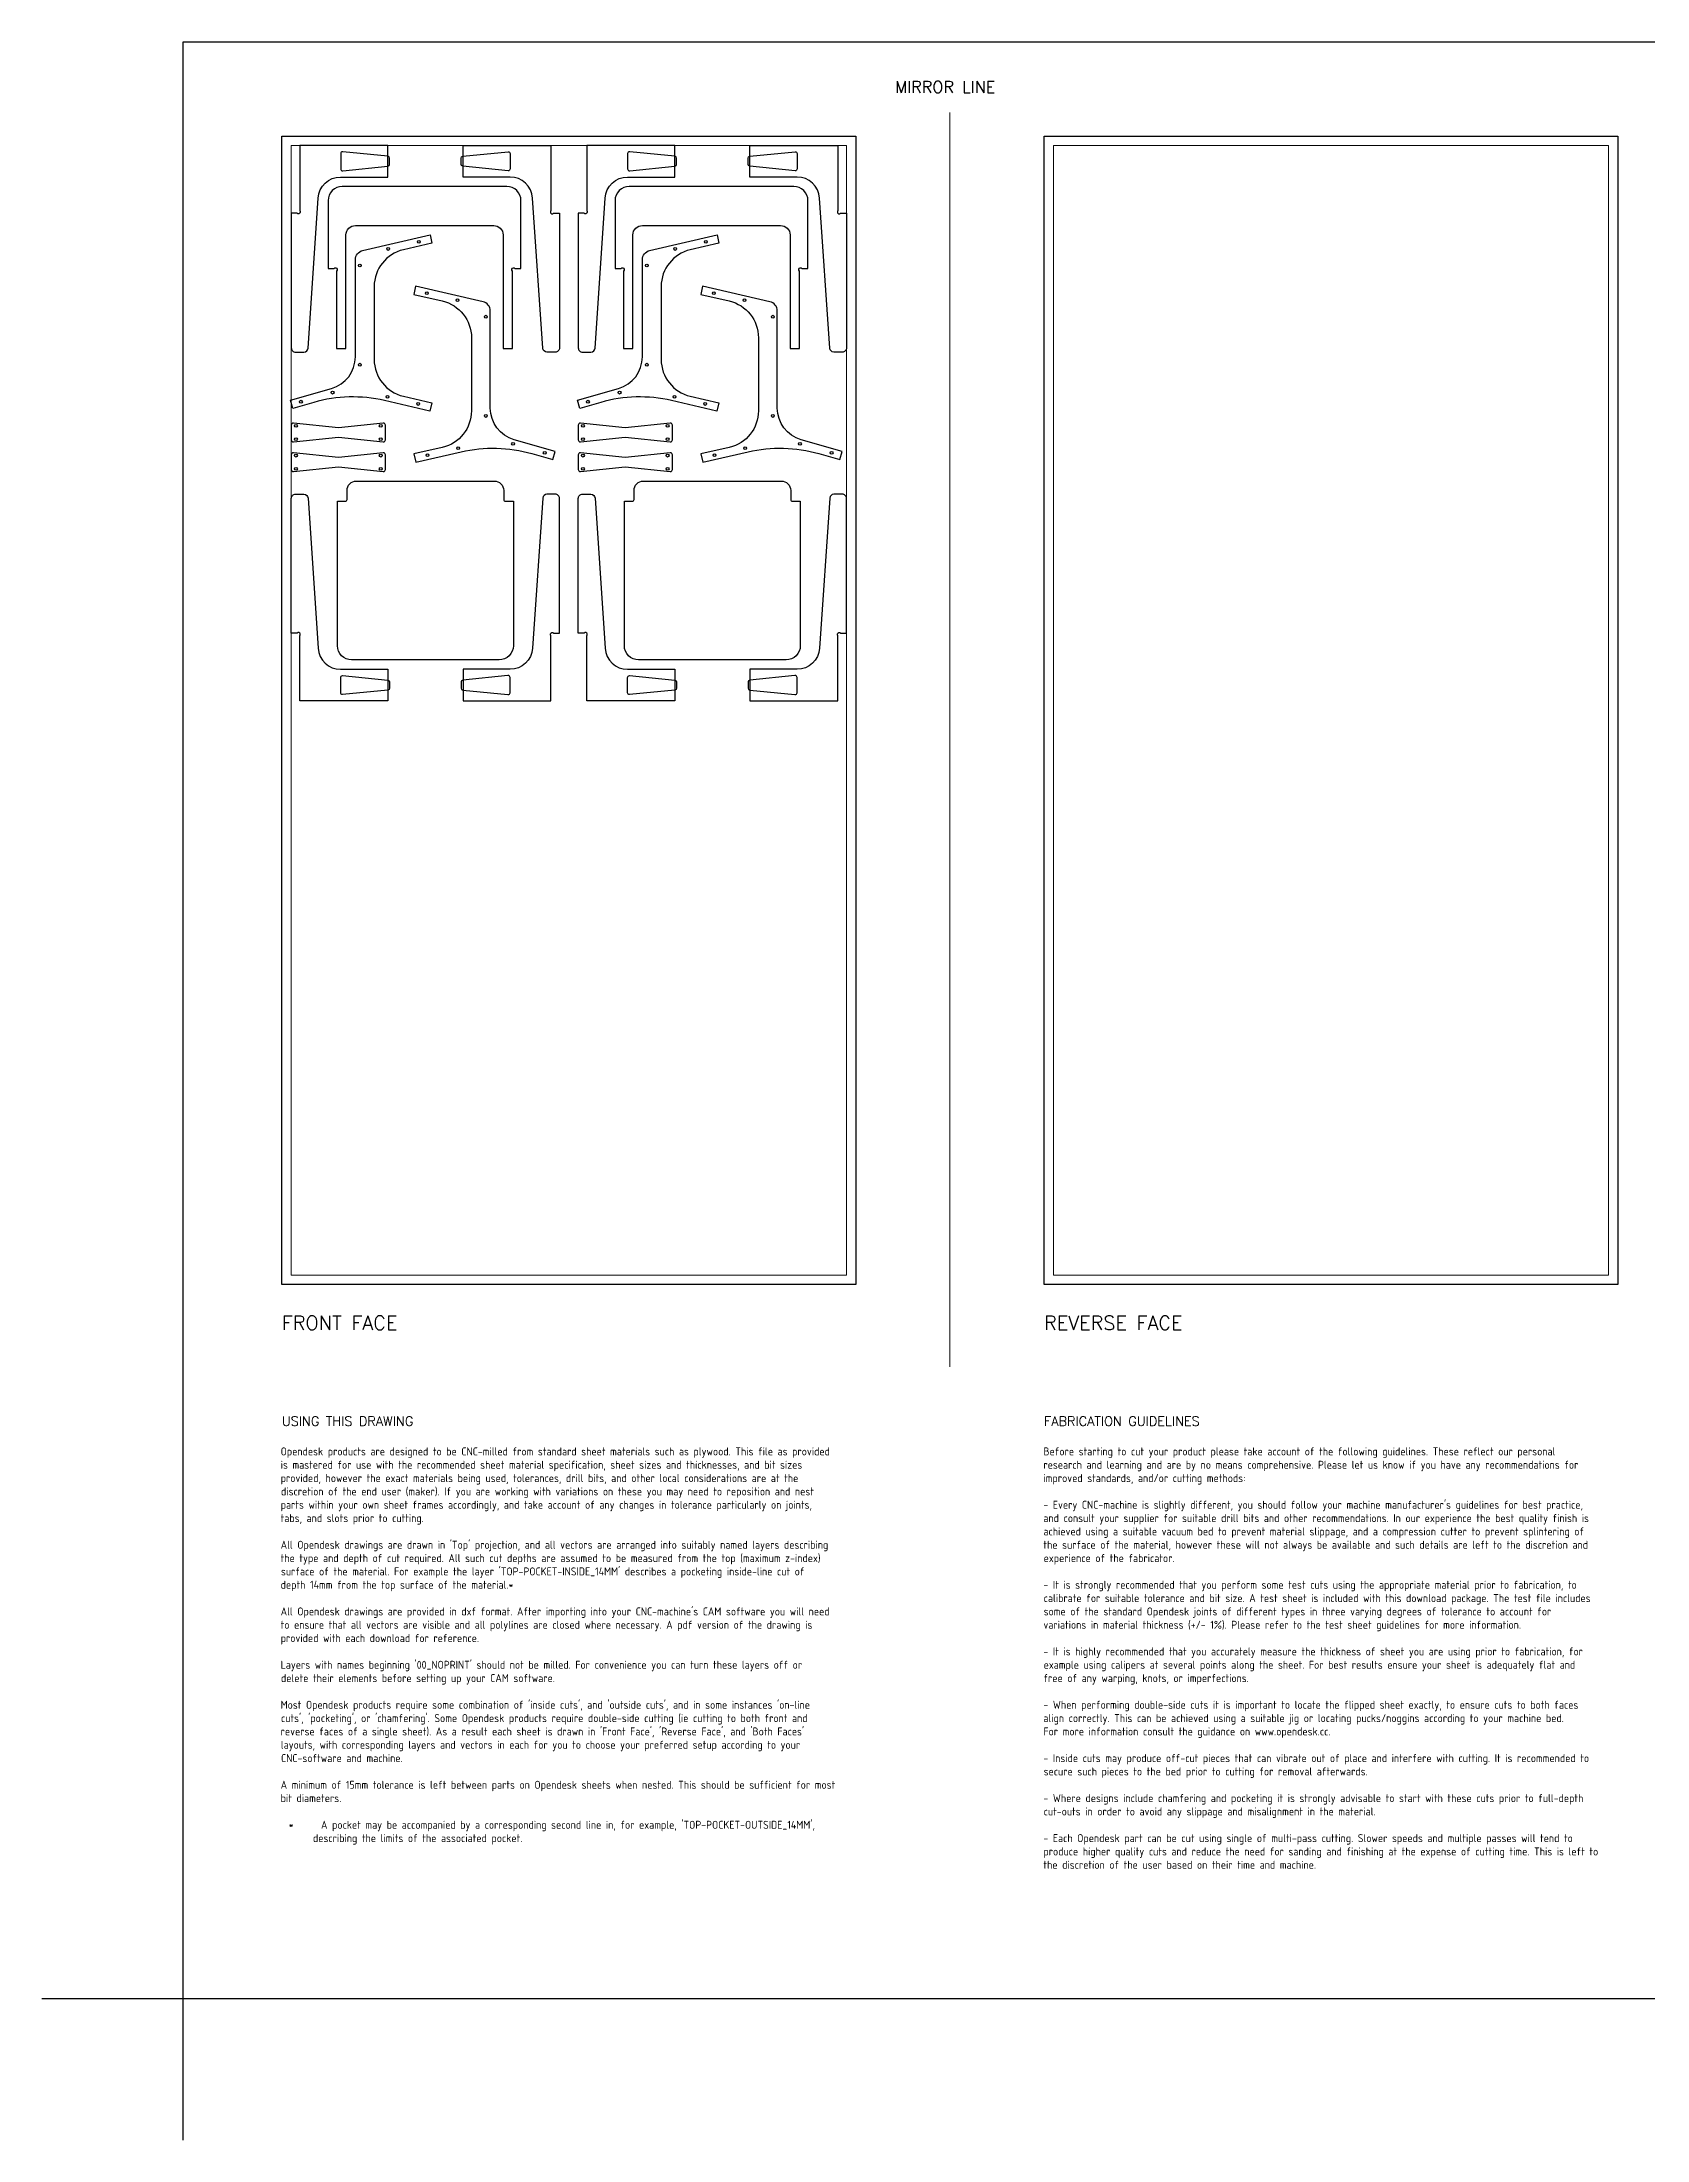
# Model space of a CAD drawing. Header units: millimetres. Extents: x -300 to 5880, y -300 to 4158.
# Drawn here: x -300 to 3112, y -300 to 4158 of the extents above; entities that cross this region are included whole.
import ezdxf
from ezdxf.enums import TextEntityAlignment as Align

# ---------------------------------------------------------------- set-up
doc = ezdxf.new("R2010")
doc.units = ezdxf.units.MM
doc.layers.add('00-NOPRINT_TEXT', color=7, linetype='Continuous', lineweight=25)
doc.layers.add('00_NOPRINT_TOLERANCE', color=7, linetype='Continuous', lineweight=5)
for name, color, linetype, lineweight, true_color in [('BOARD_$TH-NOMINAL', 3, 'Continuous', 30, 0x00ff00), ('TOP-CUT-OUTSIDE_18.000MM', 220, 'Continuous', 25, 0xff00d1), ('TOP-POCKET-INSIDE_1.000MM', 3, 'Continuous', 25, 0x0eff00), ('TOP-POCKET-INSIDE_3.000MM', 140, 'Continuous', 25, 0x00c8ff)]:
    doc.layers.add(name, color=color, linetype=linetype, lineweight=lineweight, true_color=true_color)
doc.styles.add('OD-ISOCP-17_240', font='isocp.shx')
doc.styles.add('OD-ISOCP-17_241', font='isocp.shx')
doc.styles.add('OD-ISOCP-17_242', font='isocp.shx')
doc.styles.add('OD-ISOCP-17_243', font='isocp.shx')
doc.styles.add('OD-ISOCP-17_244', font='isocp.shx')
doc.styles.add('OD-ISOCP-17_245', font='isocp.shx')
doc.styles.add('OD-ISOCP-17_246', font='isocp.shx')
doc.styles.add('OD-ISOCP-17_247', font='isocp.shx')
doc.styles.add('OD-ISOCP-17_248', font='isocp.shx')
doc.styles.add('OD-ISOCP-17_249', font='isocp.shx')
doc.styles.add('OD-ISOCP-17_250', font='isocp.shx')
doc.styles.add('OD-ISOCP-17_251', font='isocp.shx')
doc.styles.add('OD-ISOCP-17_252', font='isocp.shx')
doc.styles.add('OD-ISOCP-17_253', font='isocp.shx')
doc.styles.add('OD-ISOCP-17_254', font='isocp.shx')
doc.styles.add('OD-ISOCP-17_255', font='isocp.shx')
doc.styles.add('OD-ISOCP-17_256', font='isocp.shx')
doc.styles.add('OD-ISOCP-17_257', font='isocp.shx')
doc.styles.add('OD-ISOCP-17_258', font='isocp.shx')
doc.styles.add('OD-ISOCP-17_259', font='isocp.shx')
doc.styles.add('OD-ISOCP-17_260', font='isocp.shx')
doc.styles.add('OD-ISOCP-17_261', font='isocp.shx')
doc.styles.add('OD-ISOCP-17_262', font='isocp.shx')
doc.styles.add('OD-ISOCP-17_263', font='isocp.shx')
doc.styles.add('OD-ISOCP-17_264', font='isocp.shx')
doc.styles.add('OD-ISOCP-17_265', font='isocp.shx')
doc.styles.add('OD-ISOCP-17_266', font='isocp.shx')
doc.styles.add('OD-ISOCP-17_267', font='isocp.shx')
doc.styles.add('OD-ISOCP-17_268', font='isocp.shx')
doc.styles.add('OD-ISOCP-17_269', font='isocp.shx')
doc.styles.add('OD-ISOCP-17_270', font='isocp.shx')
doc.styles.add('OD-ISOCP-17_271', font='isocp.shx')
doc.styles.add('OD-ISOCP-17_272', font='isocp.shx')
doc.styles.add('OD-ISOCP-17_273', font='isocp.shx')
doc.styles.add('OD-ISOCP-17_274', font='isocp.shx')
doc.styles.add('OD-ISOCP-17_275', font='isocp.shx')
doc.styles.add('OD-ISOCP-17_276', font='isocp.shx')
doc.styles.add('OD-ISOCP-17_277', font='isocp.shx')
doc.styles.add('OD-ISOCP-17_278', font='isocp.shx')
doc.styles.add('OD-ISOCP-17_279', font='isocp.shx')
doc.styles.add('OD-ISOCP-17_280', font='isocp.shx')
doc.styles.add('OD-ISOCP-17_281', font='isocp.shx')
doc.styles.add('OD-ISOCP-17_282', font='isocp.shx')
doc.styles.add('OD-ISOCP-17_283', font='isocp.shx')
doc.styles.add('OD-ISOCP-17_284', font='isocp.shx')
doc.styles.add('OD-ISOCP-17_285', font='isocp.shx')
doc.styles.add('OD-ISOCP-17_286', font='isocp.shx')
doc.styles.add('OD-ISOCP-17_287', font='isocp.shx')
doc.styles.add('OD-ISOCP-17_288', font='isocp.shx')
doc.styles.add('OD-SIMPLEX-20_87', font='simplex.shx')
doc.styles.add('OD-SIMPLEX-20_88', font='simplex.shx')
doc.styles.add('OD-SIMPLEX-25_89', font='simplex.shx')
doc.styles.add('OD-SIMPLEX-30_88', font='simplex.shx')
doc.styles.add('OD-SIMPLEX-30_89', font='simplex.shx')

# ---------------------------------------------------------------- blocks, each defined once
blk = doc.blocks.new('Borders Opendesk_7')
at = {"layer": '00-NOPRINT_TEXT'}
for p, q in [((0, 4158), (5880, 4158)), ((0, 0), (0, 4158)), ((0, 0), (-300, 0)), ((0, -300), (0, 0)), ((5880, 0), (0, 0))]:
    blk.add_line(p, q, dxfattribs=at)
at = {"layer": '00_NOPRINT_TOLERANCE', "ltscale": 0.379043}
blk.add_line((1630, 1343.2), (1630, 4008), dxfattribs=at)
at = {"layer": '00_NOPRINT_TOLERANCE', "ltscale": 0.379202}
for p, q in [((210, 3958), (1430, 3958)), ((210, 1518), (210, 3958)), ((1430, 3958), (1430, 1518)), ((1830, 3958), (3050, 3958)), ((1830, 1518), (1830, 3958)), ((3050, 3958), (3050, 1518)), ((1430, 1518), (210, 1518)), ((3050, 1518), (1830, 1518))]:
    blk.add_line(p, q, dxfattribs=at)
at = {"layer": '00_NOPRINT_TOLERANCE', "ltscale": 0.380876}
for p, q in [((230, 3938), (1410, 3938)), ((1850, 3938), (3030, 3938)), ((1410, 1538), (230, 1538)), ((3030, 1538), (1850, 1538))]:
    blk.add_line(p, q, dxfattribs=at)
at = {"layer": '00_NOPRINT_TOLERANCE', "ltscale": 0.380023}
for p, q in [((230, 1538), (230, 3938)), ((1410, 3938), (1410, 1538)), ((1850, 1538), (1850, 3938)), ((3030, 3938), (3030, 1538))]:
    blk.add_line(p, q, dxfattribs=at)
at = {"layer": 'BOARD_$TH-NOMINAL'}
for p, q in [((210, 3958), (1430, 3958)), ((210, 1518), (210, 3958)), ((1430, 3958), (1430, 1518)), ((1830, 3958), (3050, 3958)), ((1830, 1518), (1830, 3958)), ((3050, 3958), (3050, 1518)), ((1430, 1518), (210, 1518)), ((3050, 1518), (1830, 1518))]:
    blk.add_line(p, q, dxfattribs=at)
at = {"layer": '00-NOPRINT_TEXT', "style": 'OD-SIMPLEX-25_89'}
blk.add_text('MIRROR LINE', height=25, dxfattribs=at).set_placement((1513.3, 4049.9))
at = {"layer": '00-NOPRINT_TEXT', "color": 7}
for s, height, style, p in [('FRONT FACE', 30, 'OD-SIMPLEX-30_89', (210, 1451.3)), ('REVERSE FACE', 30, 'OD-SIMPLEX-30_88', (1830, 1451.3)), ('USING THIS DRAWING', 20, 'OD-SIMPLEX-20_88', (210, 1237.4)), ('FABRICATION GUIDELINES', 20, 'OD-SIMPLEX-20_87', (1830, 1237.4))]:
    blk.add_text(s, height=height, dxfattribs=dict(at, style=style)).set_placement(p, align=Align.TOP_LEFT)
for s, style, p in [('Opendesk products are designed to be CNC-milled from standard sheet materials such as plywood. This file as provided', 'OD-ISOCP-17_265', (207.4, 1154.7)), ('Before starting to cut your product please take account of the following guidelines. These reflect our personal', 'OD-ISOCP-17_240', (1828.7, 1154.7)), ('is mastered for use with the recommended sheet material specification, sheet sizes and thicknesses, and bit sizes', 'OD-ISOCP-17_266', (207.4, 1126.3)), ('provided, however the exact materials being used, tolerances, drill bits, and other local considerations are at the', 'OD-ISOCP-17_267', (207.4, 1098)), ('research and learning and are by no means comprehensive. Please let us know if you have any recommendations for', 'OD-ISOCP-17_241', (1828.7, 1126.3)), ('improved standards, and/or cutting methods:', 'OD-ISOCP-17_242', (1828.7, 1098)), ('discretion of the end user (maker). If you are working with variations on these you may need to reposition and nest', 'OD-ISOCP-17_268', (208.1, 1069.7)), ('tabs, and slots prior to cutting.', 'OD-ISOCP-17_270', (207.4, 1013)), ('parts within your own sheet frames accordingly, and take account of any changes in tolerance particularly on joints,', 'OD-ISOCP-17_269', (207.4, 1041.3)), ("- Every CNC-machine is slightly different, you should follow your machine manufacturer's guidelines for best practice,", 'OD-ISOCP-17_243', (1828.7, 1041.3)), ('and consult your supplier for suitable drill bits and other recommendations. In our experience the best quality finish is', 'OD-ISOCP-17_244', (1828.7, 1013)), ('achieved using a suitable vacuum bed to prevent material slippage, and a compression cutter to prevent splintering of', 'OD-ISOCP-17_245', (1828.7, 984.7)), ('the type and depth of cut required. All such cut depths are assumed to be measured from the top (maximum z-index)', 'OD-ISOCP-17_272', (207.4, 928)), ("All Opendesk drawings are drawn in 'Top' projection, and all vectors are arranged into suitably named layers describing", 'OD-ISOCP-17_271', (207.4, 956.3)), ('the surface of the material, however these will not always be available and such details are left to the discretion and', 'OD-ISOCP-17_246', (1828.7, 956.3)), ('experience of the fabricator.', 'OD-ISOCP-17_247', (1829.2, 928)), ("surface of the material. For example the layer 'TOP-POCKET-INSIDE_14MM' describes a pocketing inside-line cut of", 'OD-ISOCP-17_273', (208, 899.7)), ('depth 14mm from the top surface of the material.*', 'OD-ISOCP-17_274', (207.4, 871.3)), ('- It is strongly recommended that you perform some test cuts using the appropriate material prior to fabrication, to', 'OD-ISOCP-17_248', (1828.7, 871.3)), ('calibrate for suitable tolerance and bit size. A test sheet is included with this download package. The test file includes', 'OD-ISOCP-17_249', (1829.3, 843)), ('to ensure that all vectors are visible and all polylines are closed where necessary. A pdf version of the drawing is', 'OD-ISOCP-17_276', (207.4, 786.3)), ("All Opendesk drawings are provided in dxf format. After importing into your CNC-machine's CAM software you will need", 'OD-ISOCP-17_275', (207.4, 814.7)), ('variations in material thickness (+/- 1%). Please refer to the test sheet guidelines for more information.', 'OD-ISOCP-17_251', (1828.7, 786.3)), ('some of the standard Opendesk joints of different types in three varying degrees of tolerance to account for', 'OD-ISOCP-17_250', (1829.2, 814.7)), ('provided with each download for reference.', 'OD-ISOCP-17_277', (207.4, 758)), ("Layers with names beginning '00_NOPRINT' should not be milled. For convenience you can turn these layers off or", 'OD-ISOCP-17_278', (207.4, 701.3)), ('- It is highly recommended that you accurately measure the thickness of sheet you are using prior to fabrication, for', 'OD-ISOCP-17_252', (1828.7, 729.7)), ('example using calipers at several points along the sheet. For best results ensure your sheet is adequately flat and', 'OD-ISOCP-17_253', (1829.2, 701.3)), ('delete their elements before setting up your CAM software.', 'OD-ISOCP-17_279', (208.1, 673)), ('free of any warping, knots, or imperfections.', 'OD-ISOCP-17_254', (1828.7, 673)), ("Most Opendesk products require some combination of 'inside cuts', and 'outside cuts', and in some instances 'on-line", 'OD-ISOCP-17_280', (207.4, 616.3)), ('- When performing double-side cuts it is important to locate the flipped sheet exactly, to ensure cuts to both faces', 'OD-ISOCP-17_255', (1828.7, 616.3)), ("reverse faces of a single sheet). As a result each sheet is drawn in 'Front Face', 'Reverse Face', and 'Both Faces'", 'OD-ISOCP-17_282', (207.4, 559.7)), ("cuts', 'pocketing', or 'chamfering'. Some Opendesk products require double-side cutting (ie cutting to both front and", 'OD-ISOCP-17_281', (208.1, 588)), ('align correctly. This can be achieved using a suitable jig or locating pucks/noggins according to your machine bed.', 'OD-ISOCP-17_256', (1828.7, 588)), ('layouts, with corresponding layers and vectors in each for you to choose your preferred setup according to your', 'OD-ISOCP-17_283', (207.8, 531.3)), ('For more information consult the guidance on www.opendesk.cc.', 'OD-ISOCP-17_257', (1828.7, 559.7)), ('CNC-software and machine.', 'OD-ISOCP-17_284', (208.2, 503)), ('- Inside cuts may produce off-cut pieces that can vibrate out of place and interfere with cutting. It is recommended to', 'OD-ISOCP-17_258', (1828.7, 503)), ('secure such pieces to the bed prior to cutting for removal afterwards.', 'OD-ISOCP-17_259', (1829.2, 474.7)), ('A minimum of 15mm tolerance is left between parts on Opendesk sheets when nested. This should be sufficient for most', 'OD-ISOCP-17_285', (207.4, 446.3)), ('bit diameters.', 'OD-ISOCP-17_286', (207.4, 418)), ('- Where designs include chamfering and pocketing it is strongly advisable to start with these cuts prior to full-depth', 'OD-ISOCP-17_260', (1828.7, 418)), ('cut-outs in order to avoid any slippage and misalignment in the material.', 'OD-ISOCP-17_261', (1829.3, 389.7)), ("*      A pocket may be accompanied by a corresponding second line in, for example, 'TOP-POCKET-OUTSIDE_14MM',", 'OD-ISOCP-17_287', (224.4, 361.3)), ('describing the limits of the associated pocket.', 'OD-ISOCP-17_288', (276.1, 333)), ('- Each Opendesk part can be cut using single of multi-pass cutting. Slower speeds and multiple passes will tend to', 'OD-ISOCP-17_262', (1828.7, 333)), ('produce higher quality cuts and reduce the need for sanding and finishing at the expense of cutting time. This is left to', 'OD-ISOCP-17_263', (1828.7, 304.7)), ('the discretion of the user based on their time and machine.', 'OD-ISOCP-17_264', (1828.7, 276.3))]:
    blk.add_text(s, height=17, dxfattribs=dict(at, style=style)).set_placement(p)

msp = doc.modelspace()

# ---------------------------------------------------------------- linework, layer by layer
at = {"layer": 'TOP-CUT-OUTSIDE_18.000MM'}
for points in [[(242.3, 3794), (230, 3794), (230, 3508, 0.414214), (239, 3499), (256.6, 3499, 0.394693), (265.6, 3507.4), (287, 3826.2, -0.394693), (334.9, 3871), (435, 3871), (435, 3938), (248, 3938), (248, 3799.7, -1.010051)], [(800, 3508, -0.414214), (791, 3499), (773.4, 3499, -0.394693), (764.4, 3507.4), (743, 3826.2, 0.394693), (695.1, 3871), (595, 3871), (595, 3938), (782, 3938), (782, 3799.7, 1.010051), (787.7, 3794), (800, 3794)], [(852.3, 3794), (840, 3794), (840, 3508, 0.414214), (849, 3499), (866.6, 3499, 0.394693), (875.6, 3507.4), (897, 3826.2, -0.394693), (944.9, 3871), (1045, 3871), (1045, 3938), (858, 3938), (858, 3799.7, -1.010051)], [(1305.1, 3871), (1205, 3871), (1205, 3938), (1392, 3938), (1392, 3799.7, 1.010051), (1397.7, 3794), (1410, 3794), (1410, 3508, -0.414214), (1401, 3499), (1383.4, 3499, -0.394693), (1374.4, 3507.4), (1353, 3826.2, 0.394693)], [(705.9, 3677), (718.2, 3677), (718.2, 3821, 0.414214), (688.2, 3851), (338.2, 3851, 0.414214), (308.2, 3821), (308.2, 3677), (320.5, 3677, -1.010051), (326.2, 3671.3), (326.2, 3507), (346.2, 3507), (346.2, 3748, -0.414214), (366.2, 3768), (660.2, 3768, -0.414214), (680.2, 3748), (680.2, 3507), (700.2, 3507), (700.2, 3671.3, -1.010051)], [(930.5, 3677, -1.010051), (936.2, 3671.3), (936.2, 3507), (956.2, 3507), (956.2, 3748, -0.414214), (976.2, 3768), (1270.2, 3768, -0.414214), (1290.2, 3748), (1290.2, 3507), (1310.2, 3507), (1310.2, 3671.3, -1.010051), (1315.9, 3677), (1328.2, 3677), (1328.2, 3821, 0.414214), (1298.2, 3851), (948.2, 3851, 0.414214), (918.2, 3821), (918.2, 3677)], [(278, 3392.1), (233.4, 3379.3), (228.4, 3396.6), (315.5, 3421.6, 0.334595), (366.2, 3488.9), (366.2, 3695.4, -0.349216), (381.7, 3714.9), (524.9, 3748), (529, 3730.5), (468.2, 3716.4, 0.349216), (406.2, 3638.5), (406.2, 3483.3, 0.349216), (468.2, 3405.3), (528.5, 3391.4), (524.5, 3373.8), (428.2, 3396.1, 0.127216)], [(888, 3392.1), (843.4, 3379.3), (838.4, 3396.6), (925.5, 3421.6, 0.334595), (976.2, 3488.9), (976.2, 3695.4, -0.349216), (991.7, 3714.9), (1134.9, 3748), (1139, 3730.5), (1078.2, 3716.4, 0.349216), (1016.2, 3638.5), (1016.2, 3483.3, 0.349216), (1078.2, 3405.3), (1138.5, 3391.4), (1134.5, 3373.8), (1038.2, 3396.1, 0.127216)], [(425.5, 3348.2), (330, 3338.2), (234.5, 3348.2, 0.414214), (230, 3343.7), (230, 3312.7, 0.414214), (234.5, 3308.2), (330, 3318.2), (425.5, 3308.2, 0.414214), (430, 3312.7), (430, 3343.7, 0.414214)], [(840, 3312.7, 0.414214), (844.5, 3308.2), (940, 3318.2), (1035.5, 3308.2, 0.414214), (1040, 3312.7), (1040, 3343.7, 0.414214), (1035.5, 3348.2), (940, 3338.2), (844.5, 3348.2, 0.414214), (840, 3343.7)], [(430, 3280.6, 0.414214), (425.5, 3285.1), (330, 3275.1), (234.5, 3285.1, 0.414214), (230, 3280.6), (230, 3249.6, 0.414214), (234.5, 3245.1), (330, 3255.1), (425.5, 3245.1, 0.414214), (430, 3249.6)], [(844.5, 3245.1), (940, 3255.1), (1035.5, 3245.1, 0.414214), (1040, 3249.6), (1040, 3280.6, 0.414214), (1035.5, 3285.1), (940, 3275.1), (844.5, 3285.1, 0.414214), (840, 3280.6), (840, 3249.6, 0.414214)], [(348.5, 3205, -0.414214), (368.5, 3225), (661.5, 3225, -0.414214), (681.5, 3205), (681.5, 3186, 0.414214), (685.5, 3182), (702, 3182), (702, 2875, -0.414214), (672, 2845), (358, 2845, -0.414214), (328, 2875), (328, 3182), (344.5, 3182, 0.414214), (348.5, 3186)], [(938, 2875), (938, 3182), (954.5, 3182, 0.414214), (958.5, 3186), (958.5, 3205, -0.414214), (978.5, 3225), (1271.5, 3225, -0.414214), (1291.5, 3205), (1291.5, 3186, 0.414214), (1295.5, 3182), (1312, 3182), (1312, 2875, -0.414214), (1282, 2845), (968, 2845, -0.414214)], [(230, 3188, -0.414214), (239, 3197), (256.6, 3197, -0.394693), (265.6, 3188.6), (287, 2869.8, 0.394693), (334.9, 2825), (435, 2825), (435, 2758), (248, 2758), (248, 2896.3, 1.010051), (242.3, 2902), (230, 2902)], [(695.1, 2825), (595, 2825), (595, 2758), (782, 2758), (782, 2896.3, -1.010051), (787.7, 2902), (800, 2902), (800, 3188, 0.414214), (791, 3197), (773.4, 3197, 0.394693), (764.4, 3188.6), (743, 2869.8, -0.394693)], [(866.6, 3197, -0.394693), (875.6, 3188.6), (897, 2869.8, 0.394693), (944.9, 2825), (1045, 2825), (1045, 2758), (858, 2758), (858, 2896.3, 1.010051), (852.3, 2902), (840, 2902), (840, 3188, -0.414214), (849, 3197)], [(1401, 3197), (1383.4, 3197, 0.394693), (1374.4, 3188.6), (1353, 2869.8, -0.394693), (1305.1, 2825), (1205, 2825), (1205, 2758), (1392, 2758), (1392, 2896.3, -1.010051), (1397.7, 2902), (1410, 2902), (1410, 3188, 0.414214)]]:
    msp.add_lwpolyline(points, format="xyb", close=True, dxfattribs=at)
for points in [[(613, 3529.6), (613, 3374.4, -0.349216), (551, 3296.5), (490.7, 3282.5), (494.7, 3265), (591, 3287.2, -0.127216), (741.2, 3283.3), (785.8, 3270.5), (790.8, 3287.8), (703.7, 3312.8, -0.334595), (653, 3380.1), (653, 3586.6, 0.349216), (637.5, 3606.1), (494.3, 3639.2), (490.2, 3621.6), (551, 3607.6, -0.349216), (613, 3529.6)], [(1223, 3529.6), (1223, 3374.4, -0.349216), (1161, 3296.5), (1100.7, 3282.5), (1104.7, 3265), (1201, 3287.2, -0.127216), (1351.2, 3283.3), (1395.8, 3270.5), (1400.8, 3287.8), (1313.7, 3312.8, -0.334595), (1263, 3380.1), (1263, 3586.6, 0.349216), (1247.5, 3606.1), (1104.3, 3639.2), (1100.2, 3621.6), (1161, 3607.6, -0.349216), (1223, 3529.6)]]:
    msp.add_lwpolyline(points, format="xyb", dxfattribs=at)
at = {"layer": 'TOP-POCKET-INSIDE_1.000MM'}
for points in [[(339.4, 3924.7, 0.443713), (335, 3920.7), (335, 3888.3, 0.443713), (339.4, 3884.3), (435.4, 3893.9, 0.385317), (439, 3897.9), (439, 3911.1, 0.385317), (435.4, 3915.1)], [(594.6, 3915.1), (691, 3924.8, -0.414214), (695, 3920.8), (695, 3888.2, -0.414214), (691, 3884.2), (594.6, 3893.9, -0.385314), (591, 3897.9), (591, 3911.1, -0.385314)], [(949.4, 3924.7, 0.443713), (945, 3920.7), (945, 3888.3, 0.443713), (949.4, 3884.3), (1045.4, 3893.9, 0.385317), (1049, 3897.9), (1049, 3911.1, 0.385317), (1045.4, 3915.1)], [(1201, 3897.9), (1201, 3911.1, -0.385314), (1204.6, 3915.1), (1301, 3924.8, -0.414214), (1305, 3920.8), (1305, 3888.2, -0.414214), (1301, 3884.2), (1204.6, 3893.9, -0.385314)], [(435.4, 2802.1, -0.385314), (439, 2798.1), (439, 2784.9, -0.385314), (435.4, 2780.9), (339, 2771.2, -0.414214), (335, 2775.2), (335, 2807.7, -0.414214), (339, 2811.7)], [(690.6, 2811.7), (594.6, 2802.1, 0.385317), (591, 2798.1), (591, 2784.9, 0.385317), (594.6, 2780.9), (690.6, 2771.3, 0.443713), (695, 2775.3), (695, 2807.7, 0.443713)], [(949, 2771.2, -0.414214), (945, 2775.2), (945, 2807.7, -0.414214), (949, 2811.7), (1045.4, 2802.1, -0.385314), (1049, 2798.1), (1049, 2784.9, -0.385314), (1045.4, 2780.9)], [(1300.6, 2771.3, 0.443713), (1305, 2775.3), (1305, 2807.7, 0.443713), (1300.6, 2811.7), (1204.6, 2802.1, 0.385317), (1201, 2798.1), (1201, 2784.9, 0.385317), (1204.6, 2780.9)]]:
    msp.add_lwpolyline(points, format="xyb", close=True, dxfattribs=at)
at = {"layer": 'TOP-POCKET-INSIDE_3.000MM'}
for centre in [(435.9, 3718.2), (501.2, 3733.3), (1045.9, 3718.2), (1111.2, 3733.3), (375.7, 3683.2), (985.7, 3683.2), (518, 3624.4), (583.2, 3609.4), (1128, 3624.4), (1193.2, 3609.4), (643.5, 3574.3), (1253.5, 3574.3), (375.7, 3472.2), (985.7, 3472.2), (250.6, 3393.6), (317.9, 3412.9), (434.5, 3403.8), (499.8, 3388.8), (860.6, 3393.6), (927.9, 3412.9), (1044.5, 3403.8), (1109.8, 3388.8), (240, 3342.2), (420, 3342.2), (643.5, 3363.3), (850, 3342.2), (1030, 3342.2), (1253.5, 3363.3), (240, 3314.2), (420, 3314.2), (701.3, 3304.1), (850, 3314.2), (1030, 3314.2), (1311.3, 3304.1), (240, 3279.1), (420, 3279.1), (519.4, 3279.9), (584.7, 3295), (768.6, 3284.8), (850, 3279.1), (1030, 3279.1), (1129.4, 3279.9), (1194.7, 3295), (1378.6, 3284.8), (240, 3251.1), (420, 3251.1), (850, 3251.1), (1030, 3251.1)]:
    msp.add_circle(centre, 3, dxfattribs=at)

# ---------------------------------------------------------------- block references
msp.add_blockref('Borders Opendesk_7', (0, 0))

doc.saveas('drawing.dxf')
